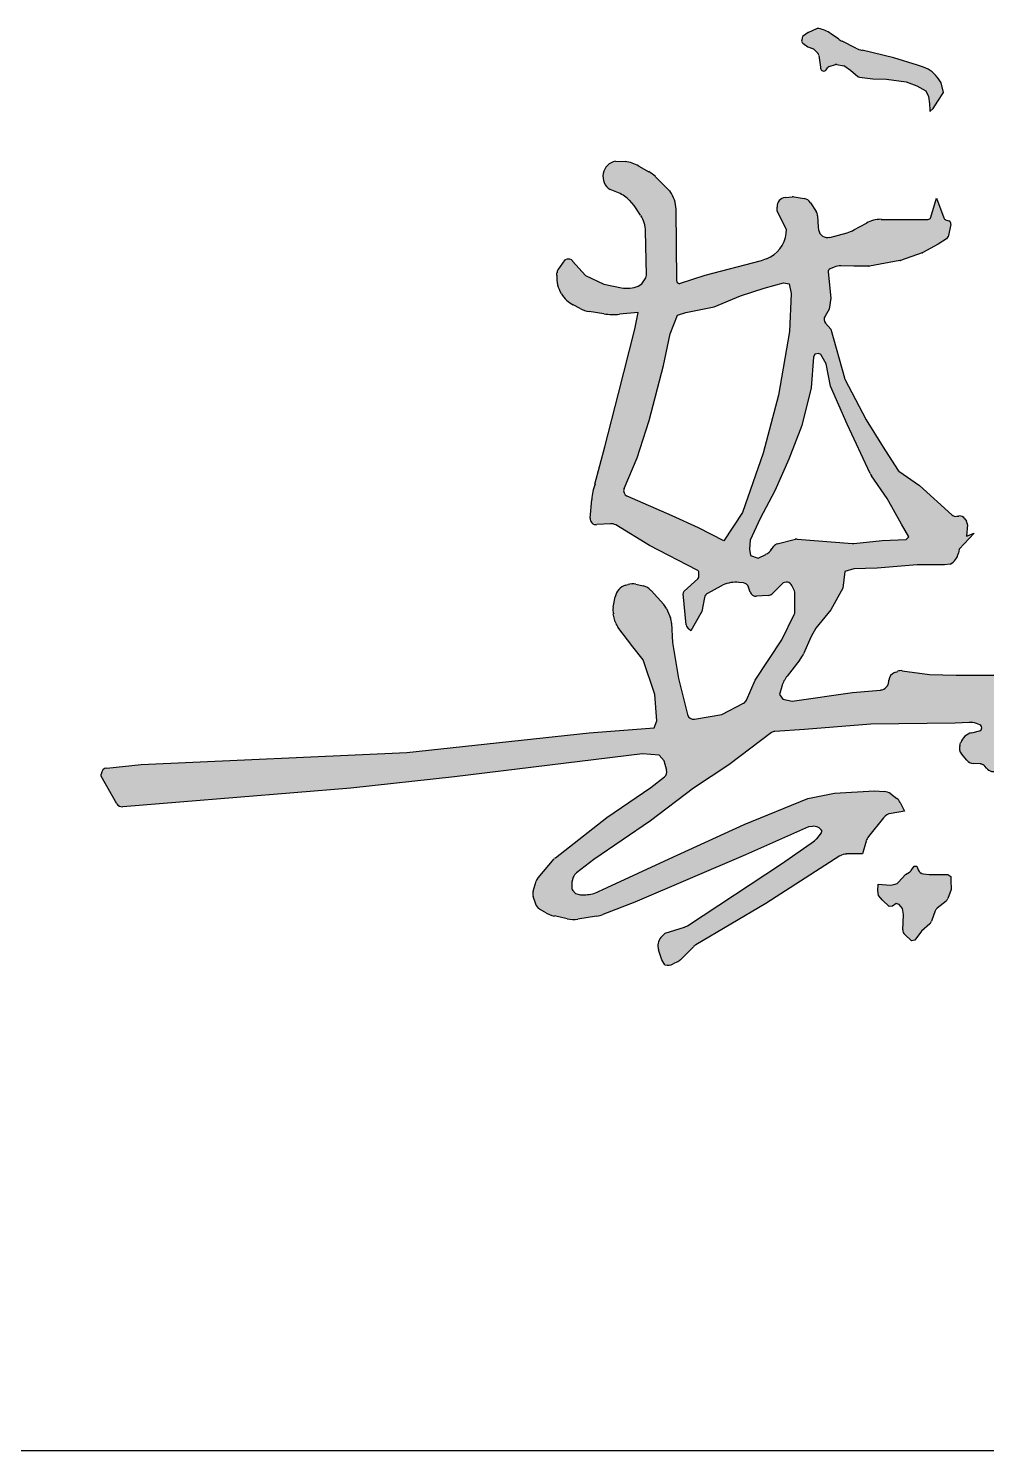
# Model space of a CAD drawing. Extents: x 69728788 to 150676229, y 20333219 to 43663798.
# Drawn here: x 75381630 to 75382975, y 20657690 to 20659686 of the extents above; entities that cross this region are included whole.
import ezdxf

# ---------------------------------------------------------------- set-up
doc = ezdxf.new("R2010")
doc.units = 0
doc.header["$LTSCALE"] = 1000
doc.header["$MEASUREMENT"] = 0
for name, color, linetype in [('PIPE-喷淋', 6, 'CONTINUOUS'), ('图框', 253, 'CONTINUOUS'), ('签名', 7, 'CONTINUOUS')]:
    doc.layers.add(name, color=color, linetype=linetype)

# ---------------------------------------------------------------- blocks, each defined once
blk = doc.blocks.new('签字')
at = {"layer": '签名'}
h = blk.add_hatch(color=4, dxfattribs=at)
h.paths.add_polyline_path([(1873709.6, 463052), (1873730, 463049.3), (1873741.3, 463045), (1873750.7, 463039.9), (1873753.8, 463033.7), (1873754.6, 463026.2), (1873755, 463019.6), (1873755, 463018), (1873758.5, 463021.2), (1873763.6, 463029), (1873769.4, 463038), (1873767.1, 463048.1), (1873764.3, 463052.2, 0.161293), (1873748.5, 463064.5), (1873742.1, 463066.8), (1873717.1, 463074.3), (1873683.8, 463082.4, -0.055927), (1873677.1, 463084.8), (1873662.9, 463092, -0.036786), (1873658.9, 463094.3), (1873650.9, 463099.9, 0.116967), (1873637.2, 463105.4, 0.125161), (1873635.7, 463105.1), (1873627.4, 463101.3, 0.089225), (1873626.5, 463100.7, -0.045924), (1873627, 463101), (1873622, 463097.6, 0.195275), (1873620.7, 463095.6), (1873620.2, 463093.1, 0.293872), (1873621.4, 463089.8), (1873626.8, 463086), (1873632.3, 463084), (1873638.1, 463078.2), (1873640.1, 463064.2, 0.040442), (1873640.1, 463063.7, 0.74192), (1873645.9, 463061.9), (1873647.9, 463064.9), (1873656.5, 463067.6), (1873665.1, 463066.1), (1873671.7, 463061.4), (1873679.2, 463055, 0.146226), (1873680.9, 463054.2), (1873695.2, 463052.4)])
h.paths.add_polyline_path([(1873946.1, 462706.5, -0.224051), (1873952.1, 462694.3), (1873952.4, 462666.9, 0.252735), (1873959.7, 462653.7), (1873966.3, 462649.5), (1873972.5, 462650.1, 0.405395), (1873986.8, 462667.1), (1873985.8, 462682.8), (1873997.9, 462686.2), (1874001.3, 462688), (1873989.6, 462694.5), (1873987.5, 462703.1), (1873987.8, 462718.8, 0.116113), (1873986.3, 462726), (1873978.4, 462742.8, 0.062977), (1873976.2, 462746.2), (1873967, 462757.4, 0.230474), (1873954.3, 462763.1), (1873942.5, 462762.8), (1873938.7, 462761.8, 0.141943), (1873931.1, 462757.3), (1873920.9, 462746.3, 0.175293), (1873916.6, 462736.3), (1873916.5, 462734.3), (1873917.8, 462728.6), (1873918.7, 462728.6)])
h.paths.add_polyline_path([(1873921, 462566.4, 0.097987), (1873919.4, 462572.3), (1873914.9, 462581.7, 0.115547), (1873910.3, 462587.4), (1873893.3, 462600.7), (1873874, 462610), (1873864.8, 462610.2), (1873856.5, 462605.7), (1873849, 462590.7), (1873855.5, 462578.3, 0.112428), (1873860.1, 462572.9), (1873869.6, 462565.8), (1873878, 462560.4, -0.190711), (1873884.9, 462550.9), (1873891.9, 462523.7, -0.218827), (1873889.5, 462510.6), (1873878.4, 462494.7), (1873881.9, 462489.7, 0.115033), (1873887.2, 462484.8), (1873896.7, 462479.5, 0.14431), (1873905.5, 462477.6), (1873910.2, 462477.9), (1873915.6, 462489.7, 0.064737), (1873916.8, 462493.6), (1873921.8, 462523.3, 0.042109), (1873922, 462526), (1873922, 462547.7)])
h.paths.add_polyline_path([(1873772.2, 462186.9, 0.133698), (1873774.1, 462189.6), (1873777.6, 462198.9), (1873777.2, 462209), (1873777.2, 462212.8), (1873774.1, 462214.7), (1873767.1, 462215), (1873754.2, 462214.9), (1873748.3, 462215.4, -0.296761), (1873742.8, 462219.7), (1873741.5, 462223.7), (1873738.4, 462223.7), (1873735.5, 462219.2, -0.111035), (1873733.5, 462217.2), (1873729.4, 462214.7), (1873722.2, 462206.7, -0.159662), (1873718.7, 462204.7), (1873713.6, 462203.7), (1873700.7, 462204.8), (1873700.6, 462204.1), (1873700.3, 462197.9), (1873700.9, 462192.6), (1873705.3, 462187.9), (1873712.1, 462181.2), (1873715.9, 462181.5), (1873719.7, 462184.4), (1873722.9, 462183.2), (1873726.2, 462179.1), (1873727.3, 462172.7), (1873726.5, 462156.7, 0.22558), (1873728.6, 462151.6), (1873735.9, 462145), (1873739.1, 462145.6), (1873746.4, 462155.3), (1873755, 462163, 0.121444), (1873756.7, 462165.6), (1873760.8, 462176.6, -0.134274), (1873762.8, 462179.3)])
h = blk.add_hatch(color=4, dxfattribs=at)
h.paths.add_polyline_path([(1874066.4, 462541.8, -0.231178), (1874067.9, 462544.2), (1874096.9, 462562), (1874124.7, 462576.7, -0.274551), (1874128, 462576.5), (1874131.7, 462574, -0.290357), (1874133.1, 462570.9), (1874130.6, 462553.9, -0.282713), (1874128.4, 462551.3), (1874121.9, 462549.2, 0.12974), (1874108.3, 462540.3), (1874107.5, 462538.1), (1874106.4, 462530.1, 0.07073), (1874107.2, 462521.1), (1874108.4, 462515.9, 0.118418), (1874115, 462502.6), (1874137.3, 462475.8), (1874155.9, 462454.1), (1874162.9, 462445.8, -0.191696), (1874163.6, 462443.5), (1874163.1, 462436.1, 0.465128), (1874166.7, 462432.8), (1874198.6, 462436.3), (1874240.2, 462445.6, 0.44834), (1874242.5, 462449.7), (1874241.4, 462452.9), (1874236.2, 462458.5), (1874232.9, 462462.4, -0.157491), (1874230.8, 462467.9), (1874230.5, 462471.4, -0.24693), (1874234.2, 462479.5), (1874234.3, 462479.7, 0.440579), (1874235.4, 462493.7), (1874224.2, 462505.6), (1874210.9, 462514.5, -0.170294), (1874207.1, 462519.6), (1874205, 462526.5, -0.102372), (1874204.6, 462530.4), (1874205.8, 462541.4, -0.373734), (1874214.9, 462550), (1874215.2, 462550, 0.254103), (1874223, 462554.6), (1874228.1, 462563.3), (1874229.1, 462562), (1874231.3, 462552.2), (1874231.8, 462550, 0.331647), (1874240.7, 462542.8), (1874242.2, 462542.7), (1874248.8, 462542.7, 0.263355), (1874257, 462547.3), (1874257.5, 462548.3), (1874259.2, 462557.8, -0.184975), (1874262.6, 462563.7), (1874266.5, 462566.7, -0.149598), (1874271.7, 462568.7), (1874288.6, 462570), (1874324.5, 462569.2), (1874337.2, 462565.9), (1874349.6, 462561), (1874359.7, 462554.7), (1874372.8, 462540.1), (1874393.5, 462519.1), (1874400.2, 462510.9), (1874401.3, 462499.7), (1874404.7, 462488.8), (1874408.5, 462450.3), (1874405.8, 462434.2), (1874392, 462433.1), (1874389.7, 462425.6), (1874386.8, 462415.9), (1874375.2, 462405.4), (1874367.3, 462391.2), (1874355.7, 462377.4), (1874347.8, 462374.7), (1874341.9, 462382.6), (1874337.4, 462385.6), (1874325, 462384.1), (1874323.4, 462376.1), (1874306.2, 462372), (1874262.8, 462368.7), (1874254.9, 462365.7), (1874262.5, 462344.5), (1874265.5, 462321.1), (1874275, 462294.4), (1874314.3, 462211.2), (1874323.8, 462191.1), (1874324.8, 462172.9), (1874295.1, 462160.5), (1874279.8, 462170.1), (1874259.7, 462217), (1874241.7, 462258.7, 0.119239), (1874232.7, 462270.6), (1874222.4, 462279.1), (1874212.8, 462287.7), (1874213.1, 462291.1, 0.267055), (1874199.4, 462319.8), (1874190, 462326.2), (1874179.5, 462344.3), (1874170.5, 462354.8), (1874168.9, 462355.9, 0.225942), (1874160.8, 462357.4), (1874144.2, 462352.8, -0.047725), (1874142.4, 462352.5), (1874066.6, 462346.5), (1874011.6, 462345.2), (1874004.2, 462344.1), (1874005, 462346.6, -0.302854), (1874013.3, 462353.3), (1874089.9, 462360.1), (1874144.9, 462368.1, 0.079622), (1874147.7, 462369), (1874156.5, 462373.4, 0.447831), (1874159, 462382.6), (1874153.9, 462390.6, 0.101957), (1874152.1, 462392.4), (1874144.1, 462397.7), (1874123.8, 462395.4), (1874034.2, 462387.9), (1874013.1, 462387.9), (1873988.2, 462384.1), (1873977.7, 462380.4), (1873970.2, 462369.8), (1873969.5, 462285.6, -0.1506), (1873963.8, 462267.7), (1873962.6, 462266), (1873957.4, 462256, -0.07539), (1873951.7, 462248.3), (1873942.6, 462239.2, -0.258442), (1873936.6, 462237.5), (1873932.5, 462238.4, -0.172364), (1873928.9, 462240.7), (1873925.9, 462244.5, -0.116492), (1873924.7, 462247.2), (1873922, 462260.8), (1873919.9, 462318.2, 0.257654), (1873916.7, 462323.5), (1873912.8, 462325.7), (1873911.9, 462334, 0.137932), (1873910.6, 462337.2), (1873905.9, 462343.4, -0.130882), (1873904.6, 462346.4), (1873902.4, 462362.9, 0.375873), (1873896.1, 462368.5), (1873868.9, 462368.5, 0.153785), (1873865.2, 462367.3), (1873845.7, 462353.7), (1873838.2, 462349, 0.298099), (1873835.2, 462342.7), (1873836.1, 462340.3), (1873874.5, 462337.1, -0.449386), (1873877.3, 462333.3), (1873876.9, 462331), (1873836.4, 462331, 0.210128), (1873831.7, 462328.9), (1873827.8, 462324.7), (1873826.1, 462323.9, -0.340919), (1873814.8, 462326.8), (1873813.1, 462328.8, 0.210758), (1873808.6, 462331.2), (1873800.6, 462331.8, -0.201903), (1873794, 462335.1), (1873788.4, 462341.7, -0.259318), (1873786.6, 462350.8), (1873787.5, 462353.5, -0.264412), (1873799.1, 462364.1), (1873808.8, 462366.3), (1873809.5, 462368.1, 0.42547), (1873807.8, 462372.3), (1873804, 462373.8, 0.080244), (1873797.1, 462374.8), (1873781.8, 462374.3), (1873692.9, 462373.2), (1873623.3, 462367.4), (1873591.9, 462365.4, 0.145884), (1873588.5, 462364.2), (1873543.4, 462330.4), (1873506.4, 462305.6), (1873461, 462271.3), (1873401.4, 462230.7), (1873383.1, 462216.6, 0.151784), (1873379.8, 462212), (1873378.1, 462206.7), (1873378.1, 462202.5, 0.121298), (1873379.2, 462198), (1873382, 462194.9), (1873387.4, 462193.5), (1873393, 462193.6, 0.108689), (1873406.3, 462196.9), (1873415.3, 462201.3), (1873480.8, 462231.3), (1873559.7, 462267.4), (1873626.8, 462294.7), (1873654.8, 462300.6), (1873696.8, 462302.8), (1873707, 462302.2, -0.148728), (1873713.9, 462299.7), (1873720.2, 462295, -0.11645), (1873724, 462290.5), (1873728.5, 462281.4), (1873714.3, 462279.2, 0.187953), (1873706.3, 462274.6), (1873690.4, 462254.7, 0.102525), (1873688, 462250.1), (1873684.3, 462236.5), (1873667.4, 462236.5, 0.144191), (1873660.5, 462234.4), (1873582.5, 462184.2), (1873508.7, 462140.8, 0.063491), (1873506.2, 462138.8), (1873492.6, 462125.2, -0.080592), (1873489.3, 462122.8), (1873485, 462120.7, -0.178905), (1873476.2, 462119.7), (1873472.9, 462125.1), (1873469.4, 462135.6, -0.27945), (1873472, 462148.6), (1873476.4, 462153.2), (1873496.7, 462159.3, 0.073381), (1873500, 462160.9), (1873598.8, 462226.2), (1873633.5, 462250.2, 0.06755), (1873636, 462252.5), (1873641.2, 462258.8), (1873641.5, 462260.6, 0.305341), (1873631.5, 462265.5), (1873627.5, 462265.2), (1873561.2, 462235.7), (1873444.5, 462185.6), (1873410.8, 462172.7, -0.052637), (1873404.3, 462171), (1873384.6, 462168, -0.090596), (1873373.2, 462168.3), (1873359.9, 462171.2, -0.085038), (1873349.9, 462175.1), (1873344.3, 462178.5, -0.181064), (1873340.2, 462183.8), (1873337.7, 462191.6, -0.147202), (1873337.6, 462197.2), (1873340.7, 462207.8, -0.109427), (1873342.7, 462211.5), (1873359.8, 462231.3, -0.048018), (1873361.2, 462232.5), (1873415, 462274.7), (1873461.5, 462306.4), (1873475.9, 462317.8, 0.298156), (1873478.1, 462324.4), (1873475.5, 462334.4), (1873470.3, 462340.3), (1873452.6, 462341.7), (1873254.8, 462317.5), (1873145.5, 462305.7), (1872905.5, 462286.1, -0.291644), (1872899.5, 462289.3), (1872883, 462318.2), (1872883, 462320.6, -0.383842), (1872888.7, 462326.9), (1872925.1, 462330.7), (1873204.5, 462343.2), (1873396.4, 462363.9), (1873465, 462369.1), (1873467.7, 462376.5), (1873465.6, 462404.4), (1873453.5, 462440.7), (1873442.4, 462454.6), (1873426.7, 462475.2, -0.101619), (1873424, 462480.9), (1873421.9, 462489.2, -0.109256), (1873421.7, 462496.1), (1873423.9, 462507.2, -0.280752), (1873435, 462519.4), (1873437.5, 462520.2, -0.126758), (1873445.5, 462520.4), (1873453.2, 462518.7, -0.15474), (1873461.6, 462513.9), (1873475, 462499.2, -0.081557), (1873477.8, 462494.8), (1873482, 462485.1, -0.093443), (1873483.3, 462479.4), (1873484.1, 462459.2), (1873490.6, 462421.2), (1873500.1, 462383.2, 0.390931), (1873507.4, 462378.4), (1873536.1, 462383.2), (1873559.1, 462395.2, 0.171134), (1873562, 462398.2), (1873571.3, 462419.4), (1873599.2, 462462), (1873612.4, 462488.5, 0.116513), (1873613.1, 462491.3), (1873613.1, 462510.7, 0.107138), (1873612.5, 462513.3), (1873609.9, 462519, 0.523435), (1873599.6, 462520.9), (1873589.1, 462510.4, -0.18265), (1873585, 462508.5), (1873572.5, 462507.7, -0.340063), (1873566.1, 462512.1), (1873564.3, 462517.4, 0.294066), (1873558.9, 462521.8), (1873554, 462522.3, 0.133568), (1873537.5, 462519.6), (1873535.2, 462518.5), (1873521, 462510.7, 0.220074), (1873517.9, 462506.4), (1873515, 462491.8, -0.080659), (1873514.2, 462489.8), (1873503.6, 462471.3), (1873501.1, 462473.3, -0.201849), (1873498.7, 462477.6), (1873495.4, 462510.4, -0.240558), (1873496.5, 462513.1), (1873510.9, 462525.9, 0.21433), (1873512, 462528.3), (1873512, 462532.4, 0.280337), (1873510.2, 462535.2), (1873460, 462561.2), (1873424.6, 462582.8, 0.156534), (1873418.9, 462584.1), (1873404.4, 462583.1, -0.46076), (1873397.5, 462589.9), (1873399.2, 462609.7, -0.064651), (1873402.6, 462625.8), (1873412.9, 462665.1), (1873427.5, 462721.3), (1873444.7, 462788.9), (1873448.1, 462806.4), (1873428.5, 462804.5, -0.064936), (1873412.1, 462805), (1873396.6, 462807.4, -0.080775), (1873386.9, 462810.7), (1873379.8, 462814.4, -0.135752), (1873367.4, 462826), (1873367.1, 462826.6, -0.154043), (1873362.4, 462845.2), (1873362.6, 462848.2, -0.136703), (1873363.8, 462851.4), (1873371.1, 462862), (1873372.8, 462862.5, -0.279334), (1873379.1, 462860.6), (1873392.6, 462845.5), (1873411.8, 462836.3), (1873430.6, 462832.5, 0.141167), (1873448.1, 462834), (1873451.8, 462836.6), (1873456.1, 462842.9, 0.122029), (1873456.8, 462845.9), (1873455.8, 462892, 0.13949), (1873450.7, 462908.7), (1873443.9, 462919.1), (1873438.9, 462924.5, 0.109197), (1873427.5, 462932.2), (1873418.6, 462935.8, -0.674227), (1873424.3, 462965.7), (1873434.4, 462965.3, -0.092395), (1873448.6, 462960.6), (1873459.3, 462954.6, -0.067551), (1873466.1, 462949.4), (1873481, 462934.6), (1873481.7, 462933.6, -0.157847), (1873487.8, 462915), (1873488.4, 462840.2, 0.507739), (1873492.5, 462837.2), (1873518.6, 462845.7), (1873577.9, 462861.1), (1873583.2, 462863.1, 0.285141), (1873603.7, 462889.8), (1873604.1, 462893.9), (1873594.5, 462913), (1873594.3, 462917.3, -0.404917), (1873603, 462927.4), (1873610.1, 462928, -0.059906), (1873612.4, 462928), (1873622.9, 462926.4, -0.217925), (1873629.5, 462922), (1873635.4, 462912.7, -0.127757), (1873636.9, 462908.2), (1873637.5, 462896.3), (1873637.9, 462893.5, 0.45192), (1873649.8, 462885.5), (1873668, 462890.4, 0.061267), (1873675.2, 462893.3), (1873688.3, 462900.5, -0.126968), (1873703.7, 462904.4), (1873753, 462904.4, 0.329734), (1873756.1, 462906.7), (1873762.2, 462926.7), (1873769.7, 462905.9, 0.229531), (1873771.6, 462904), (1873774.9, 462902.9, -0.382276), (1873777, 462899.2), (1873774.2, 462886, -0.203047), (1873772.7, 462884), (1873764, 462878.5), (1873747.3, 462869.3), (1873723.9, 462861.3), (1873691.1, 462855.1), (1873675.1, 462855.1), (1873661.4, 462855.6, 0.112418), (1873654.5, 462854.2), (1873650, 462852.3, 0.326044), (1873648.1, 462849.1), (1873651, 462821.5), (1873649.1, 462809.8), (1873644.8, 462802.7, 0.328096), (1873645.4, 462795.2), (1873651, 462788.8), (1873665.1, 462737.5, 0.053255), (1873665.6, 462736.3), (1873688, 462693.4), (1873705.8, 462664.8), (1873720.9, 462641.2, 0.098742), (1873722.6, 462639.4), (1873744.3, 462624.3), (1873778.2, 462593.5, 0.218816), (1873783.3, 462591.9), (1873785.7, 462592.2, -0.291918), (1873791.9, 462589.3), (1873793.6, 462586.6, -0.158896), (1873794.6, 462582.8), (1873793.7, 462571), (1873801.6, 462574), (1873785.8, 462557.2), (1873785.2, 462553.2, -0.240188), (1873776.5, 462541.6), (1873770.6, 462540.8), (1873741.7, 462540.8), (1873699.5, 462537.3), (1873675.2, 462536.6), (1873665.5, 462533.9), (1873663.4, 462516.4), (1873651, 462493.6), (1873635, 462474.2), (1873630.2, 462465.2), (1873622, 462447.2, -0.059303), (1873618.2, 462440.7), (1873604.9, 462423.7, 0.096023), (1873599.4, 462412.9), (1873596.9, 462404.3), (1873600.4, 462399.4), (1873610.1, 462397.3), (1873673.6, 462406.4), (1873703.2, 462409, 0.368288), (1873711.9, 462417.9), (1873712, 462419.3, -0.287337), (1873718, 462427.5), (1873721.2, 462428.7, -0.1299), (1873726, 462429.3), (1873754.7, 462425.4), (1873782.7, 462424.6), (1873823.5, 462424.6, -0.061275), (1873825.8, 462424.3), (1873831.8, 462422.8, -0.265952), (1873838.6, 462416.3), (1873841, 462408.3), (1873844.2, 462397.4, 0.385739), (1873855.1, 462390.8), (1873863.2, 462392.3, 0.134429), (1873867.8, 462394.5), (1873880.4, 462405.6, 0.361907), (1873882.2, 462417.7), (1873879, 462423.1), (1873878, 462432.1, -0.367837), (1873884.8, 462442.4), (1873893.1, 462444.7, -0.157947), (1873899, 462444.5), (1873901.1, 462443.8, -0.191883), (1873906.4, 462439.1), (1873908.6, 462434.7), (1873912.4, 462421.5), (1873912.9, 462416.4, 0.175535), (1873915.7, 462410.5), (1873919.4, 462406.8), (1873933.8, 462406.1, 0.100406), (1873937.6, 462406.7), (1873945.2, 462409.5, 0.271742), (1873951.4, 462417), (1873955.2, 462440.9), (1873966.8, 462486.7), (1873978.7, 462524.4), (1873990.1, 462552), (1873993.2, 462549.6), (1873994, 462543.4), (1873989.4, 462510.8), (1873980.8, 462478.2), (1873974.6, 462447.9), (1873971.5, 462427), (1873971.5, 462413, 0.280775), (1873981.4, 462414.1), (1873983.9, 462416.1), (1874018.1, 462422.3), (1874120.4, 462426.1, 0.384258), (1874123.5, 462429), (1874124, 462436.5, 0.192772), (1874123.2, 462438.8), (1874100.7, 462465.8), (1874084.6, 462481.9, -0.038185), (1874081.4, 462485.6), (1874071.6, 462499, -0.150784), (1874065.4, 462516.7), (1874065, 462529.4)])
h.paths.add_polyline_path([(1873606.9, 462836.7), (1873609.1, 462826.3), (1873607.5, 462786.3), (1873595.9, 462719.3), (1873579.7, 462658.2), (1873557.8, 462595.9), (1873538.2, 462565.9), (1873511.6, 462579.7), (1873483.9, 462592.4), (1873436.5, 462613, -0.411776), (1873433.2, 462621.3), (1873446.9, 462653.6), (1873459.6, 462692.8), (1873474.6, 462750.5), (1873481.6, 462784), (1873489.6, 462803.6), (1873498.1, 462806.5), (1873527.9, 462812.4), (1873555.9, 462824.1), (1873580.7, 462832.2), (1873601, 462837.6)], flags=16)
h.paths.add_polyline_path([(1873637.7, 462763.1), (1873640.4, 462762.3), (1873646, 462752.3), (1873650.4, 462728.9), (1873667.9, 462688.7), (1873692.4, 462636.8, 0.039662), (1873693.6, 462634.6), (1873710.1, 462610.6), (1873725.2, 462583.5), (1873732.8, 462570.4), (1873730, 462567.6), (1873704.9, 462566.4), (1873674.3, 462563.1), (1873615.5, 462567.9, 0.081589), (1873613.5, 462567.7), (1873594.5, 462563, 0.183834), (1873590.8, 462560.4), (1873588.5, 462557.1, -0.12786), (1873582.5, 462551.8), (1873574.3, 462547.7), (1873566.3, 462550.5), (1873565.3, 462557.2), (1873566.1, 462566.9), (1873576.6, 462589.6), (1873592, 462618.7), (1873606.6, 462651.9), (1873620.3, 462687.5), (1873630.1, 462727.2), (1873632.5, 462759.5), (1873634.1, 462762.7)], flags=16)
h.paths.add_polyline_path([(1874267.3, 462531), (1874273.1, 462536.7), (1874276.8, 462539.9, -0.191823), (1874283.4, 462542.2), (1874299.3, 462541.5), (1874309.5, 462539.7, -0.10674), (1874313.2, 462538.2), (1874332.5, 462524.9), (1874351.5, 462511.8, -0.07439), (1874353.5, 462509.8), (1874366.7, 462493, -0.129106), (1874373.2, 462478.2), (1874375.2, 462465.3, -0.195793), (1874369.6, 462441.9), (1874366.2, 462437.1), (1874361.8, 462430.2), (1874347.4, 462418.4), (1874340, 462414.4), (1874335.6, 462415.3), (1874330.8, 462422.7), (1874325.1, 462429.3), (1874323.8, 462440.2), (1874323.8, 462451.6), (1874322.5, 462460.7), (1874317.2, 462468.6), (1874312, 462472.1), (1874305.4, 462472.5), (1874297.6, 462479.5), (1874291.4, 462488.2), (1874285.8, 462503.1), (1874281.4, 462511), (1874274.4, 462519.7), (1874268.3, 462524.9), (1874266.4, 462526.7)], flags=16)
h.paths.add_polyline_path([(1874246.7, 462474.4), (1874248, 462476.1), (1874248.3, 462476.1), (1874260.5, 462477.2), (1874266, 462474.4, -0.319194), (1874267.8, 462471.1), (1874267, 462465), (1874267.7, 462464.2, 0.170609), (1874273.3, 462461.2), (1874277, 462460.7), (1874281.4, 462459.7, -0.270894), (1874283.7, 462457.5), (1874284.3, 462455.8), (1874283.7, 462450.7), (1874283.4, 462449.1, -0.35173), (1874280.4, 462446.6), (1874269.7, 462446.3), (1874259.5, 462447.5, -0.28734), (1874256.9, 462449.7), (1874255.9, 462452.6, 0.155831), (1874254.7, 462454.1, 0.184917), (1874252.7, 462455.1), (1874249.7, 462455.3), (1874246.7, 462459.9), (1874246.7, 462467.7)], flags=16)
h.paths.add_polyline_path([(1874190.1, 462394.6), (1874197.6, 462402.5), (1874204.5, 462407), (1874209.9, 462409.8, -0.109091), (1874213.8, 462410.9), (1874218.9, 462411.1), (1874233.7, 462409.4), (1874240.7, 462408.5, 0.069308), (1874243.3, 462408.6), (1874248.3, 462409.4, 0.13629), (1874253, 462411.5), (1874258, 462415.7, -0.117467), (1874262, 462417.7), (1874268.6, 462419.2, -0.049761), (1874270.4, 462419.4), (1874280.7, 462419.7, -0.063156), (1874283, 462419.5), (1874293.9, 462417), (1874295, 462416.6, -0.311276), (1874301.1, 462407.6), (1874301.1, 462407), (1874297.7, 462399.8), (1874291.7, 462391.7, -0.162986), (1874286.7, 462388.2), (1874283.9, 462387.4), (1874269.1, 462387.1), (1874263.3, 462387.1, 0.140475), (1874258.2, 462385.6), (1874252.3, 462381.9), (1874248.9, 462380.2), (1874244, 462379.2), (1874242.6, 462379.4, -0.312011), (1874234.8, 462386.1), (1874233.2, 462387.2), (1874229.6, 462386.1), (1874225.8, 462377.8), (1874223.4, 462374.4), (1874220.9, 462373, -0.174687), (1874214.5, 462371.9), (1874210.3, 462372.7), (1874204.8, 462376, -0.082204), (1874202.4, 462378), (1874199.7, 462381.2), (1874192.8, 462388.5), (1874189.7, 462391.9)], flags=16)
h.paths.add_polyline_path([(1874213.4, 462353.5), (1874215.7, 462354.7, 0.21493), (1874221.9, 462359.6), (1874223.8, 462363.3), (1874225.2, 462366), (1874227.8, 462366), (1874232, 462365.1), (1874233.7, 462362.3, 0.120194), (1874236.9, 462359.1), (1874238.2, 462358.4), (1874242.7, 462354.2), (1874247.7, 462350.9, -0.198061), (1874251.8, 462344.9), (1874253.1, 462338.5), (1874253.5, 462327.5, -0.06461), (1874253.3, 462325.1), (1874253.2, 462324.5, -0.302829), (1874248.1, 462319.6), (1874247.3, 462319.5, -0.052243), (1874245.3, 462319.3), (1874237.9, 462319.6), (1874232.1, 462320), (1874229.7, 462322.4), (1874228.8, 462325.1), (1874228.7, 462331.4, 0.37754), (1874223.9, 462338.4), (1874221.8, 462342.4), (1874221.1, 462344.2), (1874219.1, 462345.4), (1874216.3, 462346), (1874213.6, 462348.1), (1874212.9, 462351.5)], flags=16)
at = {"layer": '签名', "color": 4}
for p, q in [((1873627, 463101, -1593.4), (1873622, 463097.6, -1593.4)), ((1873635.7, 463105.1, -1593.4), (1873627.4, 463101.3, -1593.4)), ((1873638.3, 463105.2, -1593.4), (1873637.6, 463105.3, -1593.4)), ((1873620.7, 463095.6, -1593.4), (1873620.2, 463093.1, -1593.4)), ((1873621.4, 463089.8, -1593.4), (1873626.8, 463086, -1593.4)), ((1873626.8, 463086, -1593.4), (1873631.6, 463084.3, -1593.4)), ((1873658.9, 463094.3, -1593.4), (1873650.9, 463099.9, -1593.4)), ((1873677.1, 463084.8, -1593.4), (1873662.9, 463092, -1593.4)), ((1873632.8, 463083.5, -1593.4), (1873637.4, 463078.9, -1593.4)), ((1873638.3, 463077.1, -1593.4), (1873640.1, 463064.5, -1593.4)), ((1873717.1, 463074.3, -1593.4), (1873683.8, 463082.4, -1593.4)), ((1873742.1, 463066.8, -1593.4), (1873717.1, 463074.3, -1593.4)), ((1873640.1, 463064.5, -1593.4), (1873640.1, 463063.7, -1593.4)), ((1873645.9, 463061.9, -1593.4), (1873647.3, 463064, -1593.4)), ((1873649, 463065.2, -1593.4), (1873655.7, 463067.4, -1593.4)), ((1873657.3, 463067.5, -1593.4), (1873664.4, 463066.2, -1593.4)), ((1873665.7, 463065.7, -1593.4), (1873671.7, 463061.4, -1593.4)), ((1873671.7, 463061.4, -1593.4), (1873679.2, 463055, -1593.4)), ((1873748.5, 463064.5, -1593.4), (1873742.1, 463066.8, -1593.4)), ((1873680.9, 463054.2, -1593.4), (1873695.2, 463052.4, -1593.4)), ((1873695.2, 463052.4, -1593.4), (1873709.6, 463052, -1593.4)), ((1873709.6, 463052, -1593.4), (1873730, 463049.3, -1593.4)), ((1873730, 463049.3, -1593.4), (1873741.3, 463045, -1593.4)), ((1873741.3, 463045, -1593.4), (1873750.7, 463039.9, -1593.4)), ((1873767.1, 463048.1, -1593.4), (1873764.3, 463052.2, -1593.4)), ((1873769.4, 463038, -1593.4), (1873767.1, 463048.1, -1593.4)), ((1873750.7, 463039.9, -1593.4), (1873753.8, 463033.7, -1593.4)), ((1873753.8, 463033.7, -1593.4), (1873754.6, 463026.2, -1593.4)), ((1873754.6, 463026.2, -1593.4), (1873755, 463019.6, -1593.4)), ((1873758.5, 463021.2, -1593.4), (1873763.6, 463029, -1593.4)), ((1873763.6, 463029, -1593.4), (1873769.4, 463038, -1593.4)), ((1873755, 463018, -1593.4), (1873758.5, 463021.2, -1593.4)), ((1873755, 463019.6, -1593.4), (1873755, 463018, -1593.4)), ((1873424.3, 462965.7, -1593.4), (1873434.4, 462965.3, -1593.4)), ((1873448.6, 462960.6, -1593.4), (1873459.3, 462954.6, -1593.4)), ((1873427.5, 462932.2, -1593.4), (1873418.6, 462935.8, -1593.4)), ((1873466.1, 462949.4, -1593.4), (1873481, 462934.6, -1593.4)), ((1873443.9, 462919.1, -1593.4), (1873438.9, 462924.5, -1593.4)), ((1873481, 462934.6, -1593.4), (1873481.7, 462933.6, -1593.4)), ((1873603, 462927.4, -1593.4), (1873610.1, 462928, -1593.4)), ((1873612.4, 462928, -1593.4), (1873622.9, 462926.4, -1593.4)), ((1873629.5, 462922, -1593.4), (1873635.4, 462912.7, -1593.4)), ((1873756.1, 462906.7, -1593.4), (1873762.2, 462926.7, -1593.4)), ((1873762.2, 462926.7, -1593.4), (1873769.7, 462905.9, -1593.4)), ((1873450.7, 462908.7, -1593.4), (1873443.9, 462919.1, -1593.4)), ((1873487.8, 462915, -1593.4), (1873488.4, 462840.2, -1593.4)), ((1873594.5, 462913, -1593.4), (1873594.3, 462917.3, -1593.4)), ((1873604.1, 462893.9, -1593.4), (1873594.5, 462913, -1593.4)), ((1873636.9, 462908.2, -1593.4), (1873637.5, 462896.3, -1593.4)), ((1873456.8, 462845.9, -1593.4), (1873455.8, 462892, -1593.4)), ((1873603.7, 462889.8, -1593.4), (1873604.1, 462893.9, -1593.4)), ((1873637.5, 462896.3, -1593.4), (1873637.9, 462893.5, -1593.4)), ((1873675.2, 462893.3, -1593.4), (1873688.3, 462900.5, -1593.4)), ((1873703.7, 462904.4, -1593.4), (1873753, 462904.4, -1593.4)), ((1873771.6, 462904, -1593.4), (1873774.9, 462902.9, -1593.4)), ((1873777, 462899.2, -1593.4), (1873774.2, 462886, -1593.4)), ((1873649.8, 462885.5, -1593.4), (1873668, 462890.4, -1593.4)), ((1873764, 462878.5, -1593.4), (1873747.6, 462869.4, -1593.4)), ((1873772.7, 462884, -1593.4), (1873764, 462878.5, -1593.4)), ((1873363.8, 462851.4, -1593.4), (1873371.1, 462862, -1593.4)), ((1873371.1, 462862, -1593.4), (1873372.8, 462862.5, -1593.4)), ((1873518.6, 462845.7, -1593.4), (1873577.9, 462861.1, -1593.4)), ((1873577.9, 462861.1, -1593.4), (1873583.2, 462863.1, -1593.4)), ((1873723.6, 462861.2, -1593.4), (1873691.4, 462855.1, -1593.4)), ((1873747.1, 462869.2, -1593.4), (1873724.1, 462861.3, -1593.4)), ((1873362.4, 462845.2, -1593.4), (1873362.6, 462848.2, -1593.4)), ((1873379.1, 462860.6, -1593.4), (1873392.6, 462845.5, -1593.4)), ((1873648.1, 462849.1, -1593.4), (1873651, 462821.5, -1593.4)), ((1873654.5, 462854.2, -1593.4), (1873650, 462852.3, -1593.4)), ((1873675.1, 462855.1, -1593.4), (1873661.4, 462855.6, -1593.4)), ((1873690.8, 462855.1, -1593.4), (1873675.1, 462855.1, -1593.4)), ((1873392.6, 462845.5, -1593.4), (1873411.8, 462836.3, -1593.4)), ((1873411.8, 462836.3, -1593.4), (1873430.6, 462832.5, -1593.4)), ((1873448.1, 462834, -1593.4), (1873451.8, 462836.6, -1593.4)), ((1873451.8, 462836.6, -1593.4), (1873456.1, 462842.9, -1593.4)), ((1873492.5, 462837.2, -1593.4), (1873518.6, 462845.7, -1593.4)), ((1873555.9, 462824.1, -1593.4), (1873580.7, 462832.2, -1593.4)), ((1873580.7, 462832.2, -1593.4), (1873601, 462837.6, -1593.4)), ((1873601, 462837.6, -1593.4), (1873606.9, 462836.7, -1593.4)), ((1873606.9, 462836.7, -1593.4), (1873609.1, 462826.3, -1593.4)), ((1873367.4, 462826, -1593.4), (1873367.1, 462826.6, -1593.4)), ((1873527.9, 462812.4, -1593.4), (1873555.9, 462824.1, -1593.4)), ((1873609.1, 462826.3, -1593.4), (1873607.5, 462786.3, -1593.4)), ((1873651, 462821.5, -1593.4), (1873649.1, 462809.8, -1593.4)), ((1873386.9, 462810.7, -1593.4), (1873379.8, 462814.4, -1593.4)), ((1873412.1, 462805, -1593.4), (1873396.6, 462807.4, -1593.4)), ((1873448.1, 462806.4, -1593.4), (1873428.5, 462804.5, -1593.4)), ((1873444.7, 462788.9, -1593.4), (1873448.1, 462806.4, -1593.4)), ((1873481.6, 462784, -1593.4), (1873489.6, 462803.6, -1593.4)), ((1873489.6, 462803.6, -1593.4), (1873498.1, 462806.5, -1593.4)), ((1873498.1, 462806.5, -1593.4), (1873527.9, 462812.4, -1593.4)), ((1873649.1, 462809.8, -1593.4), (1873644.8, 462802.7, -1593.4)), ((1873427.5, 462721.3, -1593.4), (1873444.7, 462788.9, -1593.4)), ((1873607.5, 462786.3, -1593.4), (1873595.9, 462719.3, -1593.4)), ((1873645.4, 462795.2, -1593.4), (1873651, 462788.8, -1593.4)), ((1873651, 462788.8, -1593.4), (1873665.1, 462737.5, -1593.4)), ((1873474.6, 462750.5, -1593.4), (1873481.6, 462784, -1593.4)), ((1873632.5, 462759.5, -1593.4), (1873630.1, 462727.2, -1593.4)), ((1873634.1, 462762.7, -1593.4), (1873632.5, 462759.5, -1593.4)), ((1873637.7, 462763.1, -1593.4), (1873634.1, 462762.7, -1593.4)), ((1873640.4, 462762.3, -1593.4), (1873637.7, 462763.1, -1593.4)), ((1873646, 462752.3, -1593.4), (1873640.4, 462762.3, -1593.4)), ((1873459.6, 462692.8, -1593.4), (1873474.6, 462750.5, -1593.4)), ((1873650.4, 462728.9, -1593.4), (1873646, 462752.3, -1593.4)), ((1873630.1, 462727.2, -1593.4), (1873620.3, 462687.5, -1593.4)), ((1873667.9, 462688.7, -1593.4), (1873650.4, 462728.9, -1593.4)), ((1873665.6, 462736.3, -1593.4), (1873688, 462693.4, -1593.4)), ((1873412.9, 462665.1, -1593.4), (1873427.5, 462721.3, -1593.4)), ((1873595.9, 462719.3, -1593.4), (1873579.7, 462658.2, -1593.4)), ((1873446.9, 462653.6, -1593.4), (1873459.6, 462692.8, -1593.4)), ((1873620.3, 462687.5, -1593.4), (1873606.6, 462651.9, -1593.4)), ((1873692.4, 462636.8, -1593.4), (1873667.9, 462688.7, -1593.4)), ((1873688, 462693.4, -1593.4), (1873705.8, 462664.8, -1593.4)), ((1873402.6, 462625.8, -1593.4), (1873412.9, 462665.1, -1593.4)), ((1873412.9, 462665.1, -1593.4), (1873412.9, 462665.1, -1593.4)), ((1873433.2, 462621.3, -1593.4), (1873446.9, 462653.6, -1593.4)), ((1873579.7, 462658.2, -1593.4), (1873557.8, 462595.9, -1593.4)), ((1873606.6, 462651.9, -1593.4), (1873592, 462618.7, -1593.4)), ((1873705.8, 462664.8, -1593.4), (1873720.9, 462641.2, -1593.4)), ((1873722.6, 462639.4, -1593.4), (1873744.3, 462624.3, -1593.4)), ((1873710.1, 462610.6, -1593.4), (1873693.6, 462634.6, -1593.4)), ((1873744.3, 462624.3, -1593.4), (1873778.2, 462593.5, -1593.4)), ((1873397.5, 462589.9, -1593.4), (1873399.2, 462609.7, -1593.4)), ((1873483.9, 462592.4, -1593.4), (1873436.5, 462613, -1593.4)), ((1873592, 462618.7, -1593.4), (1873576.6, 462589.6, -1593.4)), ((1873725.2, 462583.5, -1593.4), (1873710.1, 462610.6, -1593.4)), ((1873511.6, 462579.7, -1593.4), (1873483.9, 462592.4, -1593.4)), ((1873557.8, 462595.9, -1593.4), (1873538.2, 462565.9, -1593.4)), ((1873783.3, 462591.9, -1593.4), (1873785.7, 462592.2, -1593.4)), ((1873418.9, 462584.1, -1593.4), (1873404.4, 462583.1, -1593.4)), ((1873460, 462561.2, -1593.4), (1873424.6, 462582.8, -1593.4)), ((1873538.2, 462565.9, -1593.4), (1873511.6, 462579.7, -1593.4)), ((1873576.6, 462589.6, -1593.4), (1873566.1, 462566.9, -1593.4)), ((1873732.8, 462570.4, -1593.4), (1873725.2, 462583.5, -1593.4)), ((1873791.9, 462589.3, -1593.4), (1873793.6, 462586.6, -1593.4)), ((1873794.6, 462582.8, -1593.4), (1873793.7, 462571, -1593.4)), ((1873566.1, 462566.9, -1593.4), (1873565.3, 462557.2, -1593.4)), ((1873594.5, 462563, -1593.4), (1873613.5, 462567.7, -1593.4)), ((1873615.5, 462567.9, -1593.4), (1873673.8, 462563.2, -1593.4)), ((1873674.9, 462563.2, -1593.4), (1873704.9, 462566.4, -1593.4)), ((1873704.9, 462566.4, -1593.4), (1873730, 462567.6, -1593.4)), ((1873730, 462567.6, -1593.4), (1873732.8, 462570.4, -1593.4)), ((1873801.6, 462574, -1593.4), (1873785.8, 462557.2, -1593.4)), ((1873793.7, 462571, -1593.4), (1873801.6, 462574, -1593.4)), ((1873510.2, 462535.2, -1593.4), (1873460, 462561.2, -1593.4)), ((1873565.3, 462557.2, -1593.4), (1873566.3, 462550.5, -1593.4)), ((1873566.3, 462550.5, -1593.4), (1873574.3, 462547.7, -1593.4)), ((1873574.3, 462547.7, -1593.4), (1873582.5, 462551.8, -1593.4)), ((1873588.5, 462557.1, -1593.4), (1873590.8, 462560.4, -1593.4)), ((1873785.8, 462557.2, -1593.4), (1873785.2, 462553.2, -1593.4)), ((1873512, 462528.3, -1593.4), (1873512, 462532.4, -1593.4)), ((1873665.5, 462533.9, -1593.4), (1873663.4, 462516.4, -1593.4)), ((1873675.2, 462536.6, -1593.4), (1873665.5, 462533.9, -1593.4)), ((1873699.5, 462537.3, -1593.4), (1873675.2, 462536.6, -1593.4)), ((1873741.7, 462540.8, -1593.4), (1873699.5, 462537.3, -1593.4)), ((1873770.6, 462540.8, -1593.4), (1873741.7, 462540.8, -1593.4)), ((1873776.5, 462541.6, -1593.4), (1873770.6, 462540.8, -1593.4)), ((1873435, 462519.4, -1593.4), (1873437.5, 462520.2, -1593.4)), ((1873445.5, 462520.4, -1593.4), (1873453.2, 462518.7, -1593.4)), ((1873496.5, 462513.1, -1593.4), (1873510.9, 462525.9, -1593.4)), ((1873535.2, 462518.5, -1593.4), (1873521, 462510.7, -1593.4)), ((1873537.5, 462519.6, -1593.4), (1873535.2, 462518.5, -1593.4)), ((1873558.9, 462521.8, -1593.4), (1873554, 462522.3, -1593.4)), ((1873566.1, 462512.1, -1593.4), (1873564.3, 462517.4, -1593.4)), ((1873599.6, 462520.9, -1593.4), (1873589.1, 462510.4, -1593.4)), ((1873612.5, 462513.3, -1593.4), (1873609.9, 462519, -1593.4)), ((1873421.7, 462496.1, -1593.4), (1873423.9, 462507.2, -1593.4)), ((1873461.6, 462513.9, -1593.4), (1873475, 462499.2, -1593.4)), ((1873498.7, 462477.6, -1593.4), (1873495.4, 462510.4, -1593.4)), ((1873517.9, 462506.4, -1593.4), (1873515, 462491.8, -1593.4)), ((1873585, 462508.5, -1593.4), (1873572.5, 462507.7, -1593.4)), ((1873613.1, 462491.3, -1593.4), (1873613.1, 462510.7, -1593.4)), ((1873663.4, 462516.4, -1593.4), (1873651, 462493.6, -1593.4)), ((1873424, 462480.9, -1593.4), (1873421.9, 462489.2, -1593.4)), ((1873477.8, 462494.8, -1593.4), (1873482, 462485.1, -1593.4)), ((1873514.2, 462489.8, -1593.4), (1873503.6, 462471.3, -1593.4)), ((1873599.2, 462462, -1593.4), (1873612.4, 462488.5, -1593.4)), ((1873651, 462493.6, -1593.4), (1873635, 462474.2, -1593.4)), ((1873442.4, 462454.6, -1593.4), (1873426.7, 462475.2, -1593.4)), ((1873483.3, 462479.4, -1593.4), (1873484.1, 462459.2, -1593.4)), ((1873503.6, 462471.3, -1593.4), (1873501.1, 462473.3, -1593.4)), ((1873635, 462474.2, -1593.4), (1873630.2, 462465.2, -1593.4)), ((1873484.1, 462459.2, -1593.4), (1873490.6, 462421.2, -1593.4)), ((1873571.3, 462419.4, -1593.4), (1873599.2, 462462, -1593.4)), ((1873630.2, 462465.2, -1593.4), (1873622, 462447.2, -1593.4)), ((1873453.5, 462440.7, -1593.4), (1873442.4, 462454.6, -1593.4)), ((1873465.6, 462404.4, -1593.4), (1873453.5, 462440.7, -1593.4)), ((1873618.2, 462440.7, -1593.4), (1873604.9, 462423.7, -1593.4)), ((1873718, 462427.5, -1593.4), (1873721.2, 462428.7, -1593.4)), ((1873726, 462429.3, -1593.4), (1873754.7, 462425.4, -1593.4)), ((1873490.6, 462421.2, -1593.4), (1873500.1, 462383.2, -1593.4)), ((1873562, 462398.2, -1593.4), (1873571.3, 462419.4, -1593.4)), ((1873599.4, 462412.9, -1593.4), (1873596.9, 462404.3, -1593.4)), ((1873711.9, 462417.9, -1593.4), (1873712, 462419.3, -1593.4)), ((1873754.7, 462425.4, -1593.4), (1873782.7, 462424.6, -1593.4)), ((1873782.7, 462424.6, -1593.4), (1873823.5, 462424.6, -1593.4)), ((1873467.7, 462376.5, -1593.4), (1873465.6, 462404.4, -1593.4)), ((1873596.9, 462404.3, -1593.4), (1873600.4, 462399.4, -1593.4)), ((1873600.4, 462399.4, -1593.4), (1873610.1, 462397.3, -1593.4)), ((1873610.1, 462397.3, -1593.4), (1873673.6, 462406.4, -1593.4)), ((1873673.6, 462406.4, -1593.4), (1873703.2, 462409, -1593.4)), ((1873507.4, 462378.4, -1593.4), (1873536.1, 462383.2, -1593.4)), ((1873536.1, 462383.2, -1593.4), (1873559.1, 462395.2, -1593.4)), ((1873396.4, 462363.9, -1593.4), (1873465, 462369.1, -1593.4)), ((1873465, 462369.1, -1593.4), (1873467.7, 462376.5, -1593.4)), ((1873623.3, 462367.4, -1593.4), (1873591.9, 462365.4, -1593.4)), ((1873692.9, 462373.2, -1593.4), (1873623.3, 462367.4, -1593.4)), ((1873781.8, 462374.3, -1593.4), (1873692.9, 462373.2, -1593.4)), ((1873796.5, 462374.8, -1593.4), (1873781.8, 462374.3, -1593.4)), ((1873807.8, 462372.3, -1593.4), (1873804, 462373.8, -1593.4)), ((1873808.8, 462366.3, -1593.4), (1873809.5, 462368.1, -1593.4)), ((1873204.5, 462343.2, -1593.4), (1873396.4, 462363.9, -1593.4)), ((1873588.5, 462364.2, -1593.4), (1873543.4, 462330.4, -1593.4)), ((1873786.6, 462350.8, -1593.4), (1873787.5, 462353.5, -1593.4)), ((1873799.1, 462364.1, -1593.4), (1873808.8, 462366.3, -1593.4)), ((1872925.1, 462330.7, -1593.4), (1873204.5, 462343.2, -1593.4)), ((1873452.6, 462341.7, -1593.4), (1873254.8, 462317.5, -1593.4)), ((1873470.3, 462340.3, -1593.4), (1873452.6, 462341.7, -1593.4)), ((1873475.5, 462334.4, -1593.4), (1873470.3, 462340.3, -1593.4)), ((1873794, 462335.1, -1593.4), (1873788.4, 462341.7, -1593.4)), ((1872888.7, 462326.9, -1593.4), (1872925.1, 462330.7, -1593.4)), ((1873478.1, 462324.4, -1593.4), (1873475.5, 462334.4, -1593.4)), ((1873543.4, 462330.4, -1593.4), (1873506.4, 462305.6, -1593.4)), ((1873808.6, 462331.2, -1593.4), (1873800.6, 462331.8, -1593.4)), ((1873814.8, 462326.8, -1593.4), (1873813.1, 462328.8, -1593.4)), ((1872883, 462318.2, -1593.4), (1872883, 462320.6, -1593.4)), ((1872899.5, 462289.3, -1593.4), (1872883, 462318.2, -1593.4)), ((1873254.8, 462317.5, -1593.4), (1873145.5, 462305.7, -1593.4)), ((1873461.5, 462306.4, -1593.4), (1873475.9, 462317.8, -1593.4)), ((1873145.5, 462305.7, -1593.4), (1872905.5, 462286.1, -1593.4)), ((1873415, 462274.7, -1593.4), (1873461.5, 462306.4, -1593.4)), ((1873506.4, 462305.6, -1593.4), (1873461, 462271.3, -1593.4)), ((1873559.7, 462267.4, -1593.4), (1873626.8, 462294.7, -1593.4)), ((1873626.8, 462294.7, -1593.4), (1873654.8, 462300.6, -1593.4)), ((1873654.8, 462300.6, -1593.4), (1873696.8, 462302.8, -1593.4)), ((1873696.8, 462302.8, -1593.4), (1873707, 462302.2, -1593.4)), ((1873713.9, 462299.7, -1593.4), (1873720.2, 462295, -1593.4)), ((1873728.5, 462281.4, -1593.4), (1873714.3, 462279.2, -1593.4)), ((1873724, 462290.5, -1593.4), (1873728.5, 462281.4, -1593.4)), ((1873361.2, 462232.5, -1593.4), (1873415, 462274.7, -1593.4)), ((1873461, 462271.3, -1593.4), (1873401.4, 462230.7, -1593.4)), ((1873480.8, 462231.3, -1593.4), (1873559.7, 462267.4, -1593.4)), ((1873627.5, 462265.2, -1593.4), (1873561.2, 462235.7, -1593.4)), ((1873631.5, 462265.5, -1593.4), (1873627.5, 462265.2, -1593.4)), ((1873706.3, 462274.6, -1593.4), (1873690.4, 462254.7, -1593.4)), ((1873598.8, 462226.2, -1593.4), (1873633.5, 462250.2, -1593.4)), ((1873636, 462252.5, -1593.4), (1873641.2, 462258.8, -1593.4)), ((1873641.2, 462258.8, -1593.4), (1873641.5, 462260.6, -1593.4)), ((1873688, 462250.1, -1593.4), (1873684.3, 462236.5, -1593.4)), ((1873561.2, 462235.7, -1593.4), (1873444.5, 462185.6, -1593.4)), ((1873660.5, 462234.4, -1593.4), (1873582.5, 462184.2, -1593.4)), ((1873684.3, 462236.5, -1593.4), (1873667.4, 462236.5, -1593.4)), ((1873342.7, 462211.5, -1593.4), (1873359.8, 462231.3, -1593.4)), ((1873401.4, 462230.7, -1593.4), (1873383.1, 462216.6, -1593.4)), ((1873415.3, 462201.3, -1593.4), (1873480.8, 462231.3, -1593.4)), ((1873500, 462160.9, -1593.4), (1873598.8, 462226.2, -1593.4)), ((1873729.4, 462214.7, -1593.4), (1873733.5, 462217.2, -1593.4)), ((1873735.5, 462219.2, -1593.4), (1873738.4, 462223.7, -1593.4)), ((1873738.4, 462223.7, -1593.4), (1873741.5, 462223.7, -1593.4)), ((1873741.5, 462223.7, -1593.4), (1873742.8, 462219.7, -1593.4)), ((1873337.6, 462197.2, -1593.4), (1873340.7, 462207.8, -1593.4)), ((1873379.8, 462212, -1593.4), (1873378.1, 462206.7, -1593.4)), ((1873378.1, 462206.7, -1593.4), (1873378.1, 462202.5, -1593.4)), ((1873700.3, 462197.9, -1593.4), (1873700.6, 462204.1, -1593.4)), ((1873700.6, 462204.1, -1593.4), (1873700.7, 462204.8, -1593.4)), ((1873700.7, 462204.8, -1593.4), (1873713.6, 462203.7, -1593.4)), ((1873713.6, 462203.7, -1593.4), (1873718.7, 462204.7, -1593.4)), ((1873722.2, 462206.7, -1593.4), (1873729.4, 462214.7, -1593.4)), ((1873748.3, 462215.4, -1593.4), (1873754.2, 462214.9, -1593.4)), ((1873754.2, 462214.9, -1593.4), (1873767.1, 462215, -1593.4)), ((1873767.1, 462215, -1593.4), (1873774.1, 462214.7, -1593.4)), ((1873774.1, 462214.7, -1593.4), (1873777.2, 462212.8, -1593.4)), ((1873777.2, 462212.8, -1593.4), (1873777.2, 462209, -1593.4)), ((1873777.2, 462209, -1593.4), (1873777.6, 462198.9, -1593.4)), ((1873340.2, 462183.8, -1593.4), (1873337.7, 462191.6, -1593.4)), ((1873379.2, 462198, -1593.4), (1873382, 462194.9, -1593.4)), ((1873382, 462194.9, -1593.4), (1873387.4, 462193.5, -1593.4)), ((1873387.4, 462193.5, -1593.4), (1873393, 462193.6, -1593.4)), ((1873406.3, 462196.9, -1593.4), (1873415.3, 462201.3, -1593.4)), ((1873700.9, 462192.6, -1593.4), (1873700.3, 462197.9, -1593.4)), ((1873705.3, 462187.9, -1593.4), (1873700.9, 462192.6, -1593.4)), ((1873712.1, 462181.2, -1593.4), (1873705.3, 462187.9, -1593.4)), ((1873777.6, 462198.9, -1593.4), (1873774.1, 462189.6, -1593.4)), ((1873349.9, 462175.1, -1593.4), (1873344.3, 462178.5, -1593.4)), ((1873444.5, 462185.6, -1593.4), (1873410.8, 462172.7, -1593.4)), ((1873582.5, 462184.2, -1593.4), (1873508.7, 462140.8, -1593.4)), ((1873715.9, 462181.5, -1593.4), (1873712.1, 462181.2, -1593.4)), ((1873719.7, 462184.4, -1593.4), (1873715.9, 462181.5, -1593.4)), ((1873722.9, 462183.2, -1593.4), (1873719.7, 462184.4, -1593.4)), ((1873726.2, 462179.1, -1593.4), (1873722.9, 462183.2, -1593.4)), ((1873727.3, 462172.7, -1593.4), (1873726.2, 462179.1, -1593.4)), ((1873726.5, 462156.7, -1593.4), (1873727.3, 462172.7, -1593.4)), ((1873760.8, 462176.6, -1593.4), (1873756.7, 462165.6, -1593.4)), ((1873772.2, 462186.9, -1593.4), (1873762.8, 462179.3, -1593.4)), ((1873373.2, 462168.3, -1593.4), (1873359.9, 462171.2, -1593.4)), ((1873404.3, 462171, -1593.4), (1873384.6, 462168, -1593.4)), ((1873476.4, 462153.2, -1593.4), (1873496.7, 462159.3, -1593.4)), ((1873755, 462163, -1593.4), (1873746.4, 462155.3, -1593.4)), ((1873472, 462148.6, -1593.4), (1873476.4, 462153.2, -1593.4)), ((1873735.9, 462145, -1593.4), (1873728.6, 462151.6, -1593.4)), ((1873739.1, 462145.6, -1593.4), (1873735.9, 462145, -1593.4)), ((1873746.4, 462155.3, -1593.4), (1873739.1, 462145.6, -1593.4)), ((1873472.9, 462125.1, -1593.4), (1873469.4, 462135.6, -1593.4)), ((1873506.2, 462138.8, -1593.4), (1873492.6, 462125.2, -1593.4)), ((1873476.2, 462119.7, -1593.4), (1873472.9, 462125.1, -1593.4)), ((1873489.3, 462122.8, -1593.4), (1873485, 462120.7, -1593.4))]:
    blk.add_line(p, q, dxfattribs=at)
for centre, radius, start, end in [((1873628.8, 463098.4, -1593.4), 3.19, 114.6051, 124.4824), ((1873637, 463102.2, -1593.4), 3.19, 79.7053, 114.6051), ((1873632.6, 463073.8, -1593.4), 31.9, 55.0311, 79.7053), ((1873623.3, 463092.4, -1593.4), 3.19, 168.68, 234.1864), ((1873623.8, 463095, -1593.4), 3.19, 124.4824, 168.68), ((1873677.1, 463120.5, -1593.4), 31.9, 235.0311, 243.458), ((1873630.5, 463081.3, -1593.4), 3.19, 45.026, 70.3616), ((1873635.1, 463076.7, -1593.4), 3.19, 8.1401, 45.026), ((1873691.4, 463113.3, -1593.4), 31.9, 243.458, 256.2621), ((1873643.3, 463063.7, -1593.4), 3.19, 180, 326.2905), ((1873649.9, 463062.2, -1593.4), 3.19, 107.63, 146.2905), ((1873656.7, 463064.3, -1593.4), 3.19, 79.7053, 107.63), ((1873663.8, 463063.1, -1593.4), 3.19, 54.8009, 79.7053), ((1873737.8, 463034.5, -1593.4), 31.9, 33.7126, 70.3627), ((1873681.3, 463057.4, -1593.4), 3.19, 229.4252, 262.702), ((1873427.5, 462949.6, -1593.4), 16.5, 101.2663, 237.2219), ((1873429.1, 462924.7, -1593.4), 40.9, 61.4118, 82.5272), ((1873443.6, 462926.9, -1593.4), 31.9, 45.0225, 60.4805), ((1873415.7, 462902.6, -1593.4), 31.9, 43.2867, 68.2141), ((1873456, 462914.8, -1593.4), 31.9, 0.3955, 36.2753), ((1873603.8, 462917.9, -1593.4), 9.56, 95.1898, 183.3653), ((1873611, 462918.5, -1593.4), 9.56, 81.4768, 95.1898), ((1873621.4, 462916.9, -1593.4), 9.56, 32.301, 81.4768), ((1873424, 462891.3, -1593.4), 31.9, 1.2463, 33.0102), ((1873627.3, 462907.6, -1593.4), 9.56, 3.1789, 32.301), ((1873753, 462907.6, -1593.4), 3.19, 270, 342.9966), ((1873772.7, 462907, -1593.4), 3.19, 199.8696, 251.5786), ((1873647.4, 462894.8, -1593.4), 9.56, 187.6436, 284.9202), ((1873659.8, 462921.2, -1593.4), 31.9, 284.9202, 298.944), ((1873703.7, 462872.6, -1593.4), 31.9, 90, 118.944), ((1873773.9, 462899.9, -1593.4), 3.19, 347.896, 71.5786), ((1873572, 462892.9, -1593.4), 31.9, 290.6227, 354.2828), ((1873771.1, 462886.7, -1593.4), 3.19, 301.9852, 347.896), ((1873374.4, 462856.3, -1593.4), 6.37, 41.9002, 104.3276), ((1873723, 462864.3, -1593.4), 3.19, 280.6767, 288.8723), ((1873746, 462872.2, -1593.4), 3.19, 288.8723, 299.0355), ((1873369, 462847.8, -1593.4), 6.37, 145.2838, 176.4209), ((1873450.4, 462845.7, -1593.4), 6.37, 333.417, 1.2463), ((1873651.3, 462849.4, -1593.4), 3.19, 113.6129, 185.8458), ((1873660.8, 462839.6, -1593.4), 15.9, 87.9562, 113.6129), ((1873690.8, 462858.3, -1593.4), 3.19, 270, 280.6767), ((1873394.2, 462843.2, -1593.4), 31.9, 176.4209, 211.4496), ((1873436.8, 462863.8, -1593.4), 31.9, 258.6987, 290.8395), ((1873491.5, 462840.2, -1593.4), 3.19, 180.3955, 288.0702), ((1873394.6, 462842.6, -1593.4), 31.9, 211.4496, 242.3725), ((1873401.7, 462838.9, -1593.4), 31.9, 242.3725, 260.8447), ((1873422.2, 462867.9, -1593.4), 63.7, 260.8447, 275.7061), ((1873650.2, 462799.4, -1593.4), 6.37, 148.5504, 221.2082), ((1873671.3, 462739.2, -1593.4), 6.37, 195.4221, 207.6157), ((1873706.8, 462643.6, -1593.4), 15.9, 205.2508, 214.336), ((1873726.3, 462644.6, -1593.4), 6.37, 212.6397, 235.1966), ((1873462.7, 462604.5, -1593.4), 63.7, 160.4834, 175.2797), ((1873439.1, 462618.8, -1593.4), 6.37, 156.9951, 246.5179), ((1873782.5, 462598.2, -1593.4), 6.37, 227.7487, 277.1195), ((1873786.5, 462585.9, -1593.4), 6.37, 32.0256, 97.1195), ((1873403.9, 462589.4, -1593.4), 6.37, 175.2797, 274.2331), ((1873419.6, 462574.6, -1593.4), 9.56, 58.647, 94.2331), ((1873788.2, 462583.2, -1593.4), 6.37, 355.9112, 32.0256), ((1873596.1, 462556.8, -1593.4), 6.37, 104.0257, 145.6922), ((1873615, 462561.5, -1593.4), 6.37, 85.3682, 104.0257), ((1873674.3, 462569.5, -1593.4), 6.37, 265.3682, 276.0911), ((1873575.4, 462566.1, -1593.4), 15.9, 296.5471, 325.6922), ((1873769.4, 462555.8, -1593.4), 15.9, 296.5086, 350.5323), ((1873508.8, 462532.4, -1593.4), 3.19, 0, 62.6406), ((1873439.5, 462504.1, -1593.4), 15.9, 106.3774, 169.1061), ((1873442, 462504.9, -1593.4), 15.9, 77.4807, 106.3774), ((1873449.8, 462503.2, -1593.4), 15.9, 42.2961, 77.4807), ((1873508.8, 462528.3, -1593.4), 3.19, 311.6112, 0), ((1873550.6, 462490.6, -1593.4), 31.9, 83.9957, 114.427), ((1873558.2, 462515.4, -1593.4), 6.37, 18.4484, 83.9957), ((1873604.1, 462516.3, -1593.4), 6.37, 24.4609, 134.9775), ((1873498.6, 462510.8, -1593.4), 3.19, 131.6112, 185.7151), ((1873524.1, 462505.1, -1593.4), 6.37, 119.0355, 168.6814), ((1873572.1, 462514.1, -1593.4), 6.37, 198.4484, 273.5735), ((1873584.6, 462514.9, -1593.4), 6.37, 273.5735, 314.9775), ((1873606.7, 462510.7, -1593.4), 6.37, 0, 24.4609), ((1873437.4, 462493, -1593.4), 15.9, 169.1061, 194.0468), ((1873463.2, 462488.4, -1593.4), 15.9, 23.6459, 42.2961), ((1873508.7, 462493, -1593.4), 6.37, 330.2358, 348.6814), ((1873606.7, 462491.3, -1593.4), 6.37, 333.417, 0), ((1873439.4, 462484.8, -1593.4), 15.9, 194.0468, 217.2565), ((1873467.4, 462478.8, -1593.4), 15.9, 2.2924, 23.6459), ((1873505.1, 462478.3, -1593.4), 6.37, 185.7151, 231.3621), ((1873593, 462460.3, -1593.4), 31.9, 322.1032, 335.6786), ((1873721.5, 462418.6, -1593.4), 9.56, 111.7859, 175.9112), ((1873724.7, 462419.9, -1593.4), 9.56, 82.1808, 111.7859), ((1873630, 462404.1, -1593.4), 31.9, 142.1032, 164.0427), ((1873702.4, 462418.6, -1593.4), 9.56, 275.0385, 355.9112), ((1873556.2, 462400.8, -1593.4), 6.37, 297.3892, 336.2339), ((1873506.3, 462384.7, -1593.4), 6.37, 194.0468, 279.455), ((1873797.6, 462353.1, -1593.4), 21.8, 72.865, 92.913), ((1873806.6, 462369.4, -1593.4), 3.19, 336.0208, 68.2141), ((1873592.3, 462359.1, -1593.4), 6.37, 93.6301, 126.83), ((1873802.7, 462348.6, -1593.4), 15.9, 102.8652, 162.1082), ((1873795.7, 462347.9, -1593.4), 9.56, 162.1082, 220.2585), ((1872889.4, 462320.6, -1593.4), 6.37, 96.0043, 180), ((1873471.9, 462322.8, -1593.4), 6.37, 308.3456, 14.7546), ((1873801.3, 462341.3, -1593.4), 9.56, 220.2585, 265.9176), ((1873808.1, 462324.8, -1593.4), 6.37, 38.312, 85.9176), ((1873822.3, 462332.7, -1593.4), 9.56, 218.312, 293.6129), ((1873706.3, 462289.5, -1593.4), 12.7, 53.1517, 86.9896), ((1873712.6, 462284.8, -1593.4), 12.7, 26.583, 53.1517), ((1872905, 462292.5, -1593.4), 6.37, 209.6238, 274.6597), ((1873716.2, 462266.6, -1593.4), 12.7, 98.7394, 141.3183), ((1873632.9, 462255.6, -1593.4), 10, 29.8932, 97.8116), ((1873626.2, 462260.7, -1593.4), 12.7, 304.7349, 320.1927), ((1873700.3, 462246.8, -1593.4), 12.7, 141.3183, 164.7335), ((1873367.1, 462225, -1593.4), 9.56, 128.067, 139.0634), ((1873667.4, 462223.7, -1593.4), 12.7, 90, 122.8199), ((1873730.2, 462222.6, -1593.4), 6.37, 301.8073, 327.151), ((1873748.9, 462221.8, -1593.4), 6.37, 198.4484, 264.5639), ((1873349.9, 462205.2, -1593.4), 9.56, 139.0634, 164.0427), ((1873387.7, 462202.5, -1593.4), 9.56, 180, 207.6644), ((1873388.9, 462209, -1593.4), 9.56, 127.6453, 162.1681), ((1873717.4, 462210.9, -1593.4), 6.37, 281.5833, 317.8689), ((1873346.8, 462194.5, -1593.4), 9.56, 164.0427, 197.5385), ((1873392.3, 462225.5, -1593.4), 31.9, 271.3009, 296.1132), ((1873768.1, 462191.9, -1593.4), 6.37, 309.0719, 339.5325), ((1873349.3, 462186.7, -1593.4), 9.56, 197.5385, 238.5904), ((1873366.5, 462202.3, -1593.4), 31.9, 238.5904, 258.033), ((1873399.5, 462202.5, -1593.4), 31.9, 278.7394, 290.7919), ((1873766.8, 462174.4, -1593.4), 6.37, 129.0719, 159.6622), ((1873379.8, 462199.5, -1593.4), 31.9, 258.033, 278.7394), ((1873493, 462171.5, -1593.4), 12.7, 286.6869, 303.4745), ((1873750.8, 462167.8, -1593.4), 6.37, 311.9649, 339.6622), ((1873481.4, 462139.9, -1593.4), 12.7, 137.0987, 199.5508), ((1873732.9, 462156.3, -1593.4), 6.37, 177.0367, 227.8848), ((1873515.2, 462129.8, -1593.4), 12.7, 120.4459, 134.9775), ((1873479.3, 462132.1, -1593.4), 12.7, 255.9743, 296.5471), ((1873483.6, 462134.2, -1593.4), 12.7, 296.5471, 314.9775)]:
    blk.add_arc(centre, radius, start, end, dxfattribs=at)

msp = doc.modelspace()

# ---------------------------------------------------------------- linework, layer by layer
at = {"layer": '图框', "color": 0}
msp.add_line((75373338.9, 20657690.4), (75385357.4, 20657690.4), dxfattribs=at)

# ---------------------------------------------------------------- block references
at = {"layer": 'PIPE-喷淋', "xscale": 1.333333343267441, "yscale": 1.33333333581686, "zscale": 1.33333333333332}
msp.add_blockref('签字', (72884555, 20042212.4), dxfattribs=at)

doc.saveas('drawing.dxf')
